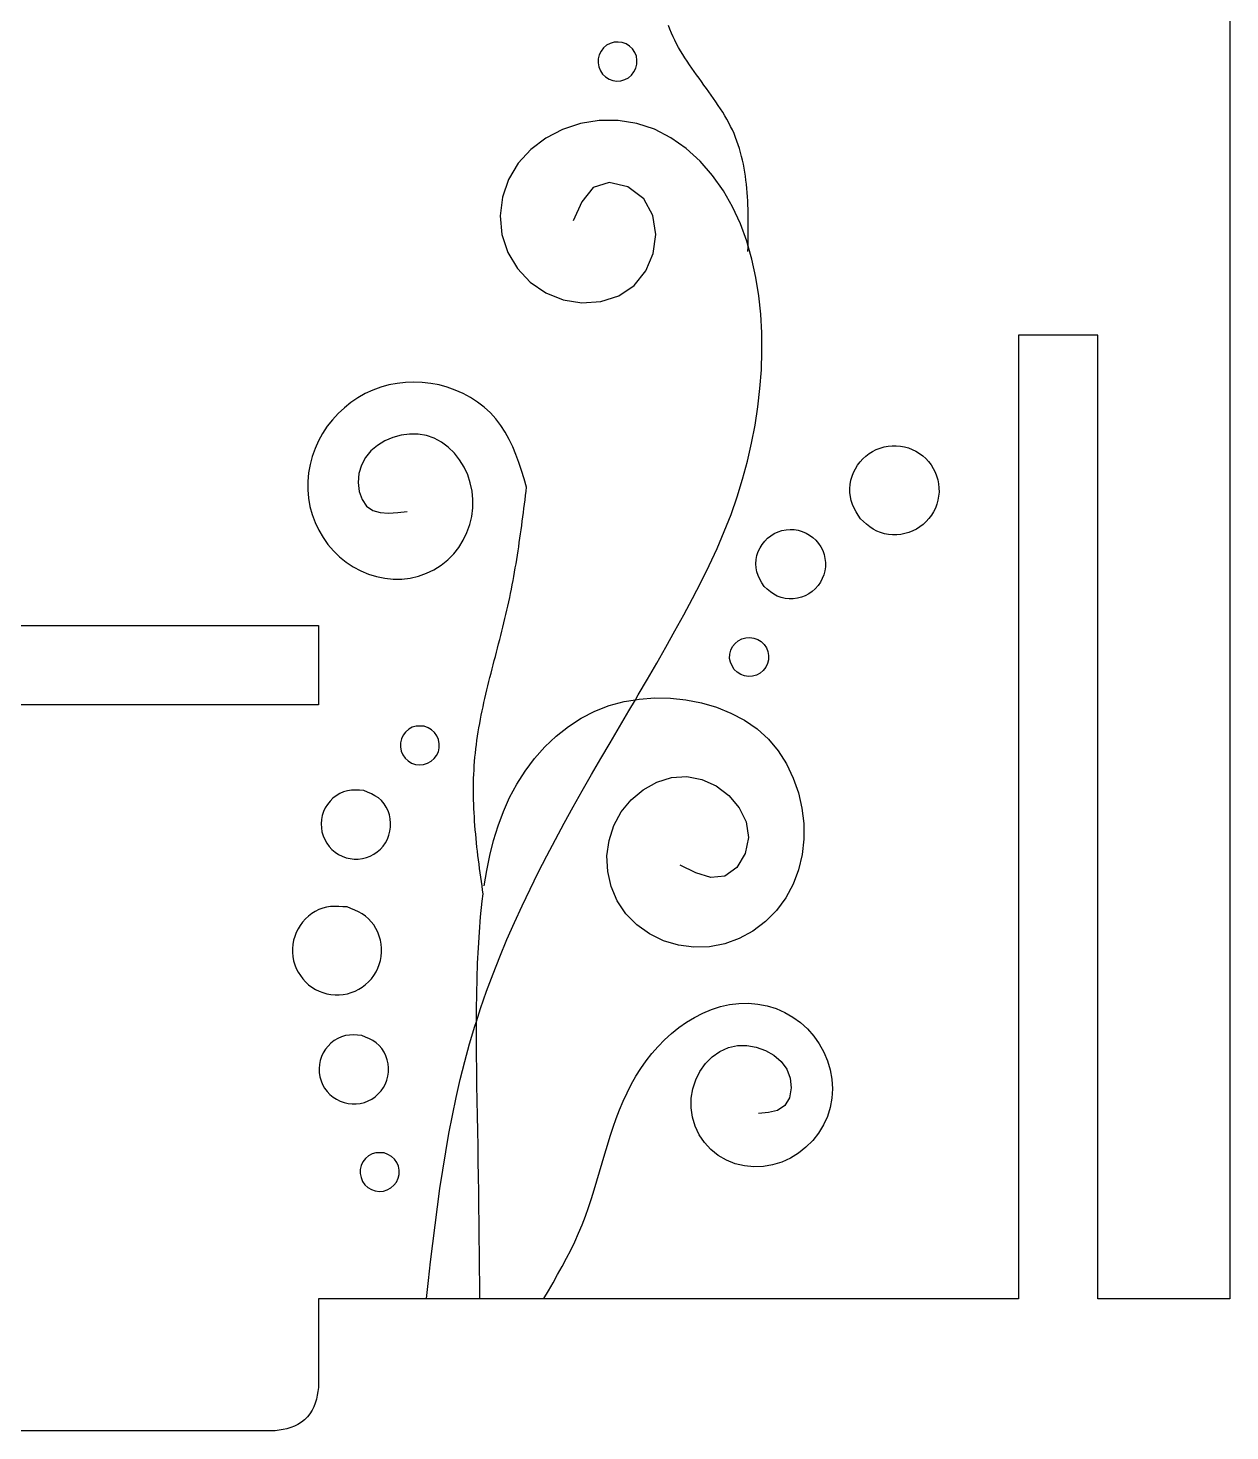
# Model space of a CAD drawing. Extents: x -3475 to 3475, y -2114 to 2114.
# Drawn here: x -2995 to -2558, y 76 to 587 of the extents above; entities that cross this region are included whole.
import ezdxf

# ---------------------------------------------------------------- set-up
doc = ezdxf.new("R2010")
doc.units = 0
doc.header["$MEASUREMENT"] = 0
doc.layers.get('0').update_dxf_attribs({"linetype": 'CONTINUOUS'})

msp = doc.modelspace()

# ---------------------------------------------------------------- linework, layer by layer
for p, q in [((-2557.62, 749.81), (-2557.62, 124.43)), ((-2761.5, 586.82), (-2762.01, 588.18)), ((-2760.94, 585.47), (-2761.5, 586.82)), ((-2760.35, 584.14), (-2760.94, 585.47)), ((-2759.71, 582.82), (-2760.35, 584.14)), ((-2759.04, 581.52), (-2759.71, 582.82)), ((-2787.21, 577.52), (-2787.57, 576.08)), ((-2786.56, 578.86), (-2787.21, 577.52)), ((-2785.64, 580.03), (-2786.56, 578.86)), ((-2784.51, 580.99), (-2785.64, 580.03)), ((-2783.2, 581.68), (-2784.51, 580.99)), ((-2781.77, 582.09), (-2783.2, 581.68)), ((-2780.28, 582.2), (-2781.77, 582.09)), ((-2778.81, 581.99), (-2780.28, 582.2)), ((-2777.42, 581.48), (-2778.81, 581.99)), ((-2776.16, 580.7), (-2777.42, 581.48)), ((-2775.08, 579.66), (-2776.16, 580.7)), ((-2774.23, 578.42), (-2775.08, 579.66)), ((-2773.68, 577.04), (-2774.23, 578.42)), ((-2758.33, 580.23), (-2759.04, 581.52)), ((-2757.59, 578.95), (-2758.33, 580.23)), ((-2756.82, 577.68), (-2757.59, 578.95)), ((-2756.02, 576.42), (-2756.82, 577.68)), ((-2787.57, 576.08), (-2787.62, 574.59)), ((-2787.62, 574.59), (-2787.37, 573.13)), ((-2787.37, 573.13), (-2786.81, 571.75)), ((-2774.59, 571.36), (-2773.85, 572.66)), ((-2773.85, 572.66), (-2773.58, 574.14)), ((-2773.47, 575.6), (-2773.68, 577.04)), ((-2773.58, 574.14), (-2773.47, 575.6)), ((-2755.21, 575.16), (-2756.02, 576.42)), ((-2754.37, 573.92), (-2755.21, 575.16)), ((-2753.51, 572.68), (-2754.37, 573.92)), ((-2752.65, 571.44), (-2753.51, 572.68)), ((-2786.81, 571.75), (-2785.98, 570.52)), ((-2785.98, 570.52), (-2784.91, 569.49)), ((-2784.91, 569.49), (-2783.64, 568.7)), ((-2783.64, 568.7), (-2782.25, 568.19)), ((-2782.25, 568.19), (-2780.78, 567.99)), ((-2780.78, 567.99), (-2779.29, 568.09)), ((-2779.29, 568.09), (-2777.85, 568.49)), ((-2777.85, 568.49), (-2776.53, 569.19)), ((-2776.53, 569.19), (-2775.45, 570.16)), ((-2775.45, 570.16), (-2774.59, 571.36)), ((-2751.77, 570.21), (-2752.65, 571.44)), ((-2750.88, 568.98), (-2751.77, 570.21)), ((-2749.99, 567.76), (-2750.88, 568.98)), ((-2749.1, 566.53), (-2749.99, 567.76)), ((-2748.21, 565.3), (-2749.1, 566.53)), ((-2747.32, 564.08), (-2748.21, 565.3)), ((-2746.44, 562.85), (-2747.32, 564.08)), ((-2745.57, 561.61), (-2746.44, 562.85)), ((-2744.72, 560.37), (-2745.57, 561.61)), ((-2743.88, 559.13), (-2744.72, 560.37)), ((-2743.06, 557.88), (-2743.88, 559.13)), ((-2742.26, 556.62), (-2743.06, 557.88)), ((-2794, 552.51), (-2800.55, 550.38)), ((-2787.2, 553.57), (-2794, 552.51)), ((-2780.33, 553.58), (-2787.2, 553.57)), ((-2773.58, 552.53), (-2780.33, 553.58)), ((-2767.13, 550.43), (-2773.58, 552.53)), ((-2741.49, 555.35), (-2742.26, 556.62)), ((-2740.75, 554.07), (-2741.49, 555.35)), ((-2740.04, 552.78), (-2740.75, 554.07)), ((-2739.37, 551.47), (-2740.04, 552.78)), ((-2806.67, 547.21), (-2812.13, 543.07)), ((-2800.55, 550.38), (-2806.67, 547.21)), ((-2761.09, 547.34), (-2767.13, 550.43)), ((-2755.51, 543.41), (-2761.09, 547.34)), ((-2738.73, 550.16), (-2739.37, 551.47)), ((-2738.13, 548.83), (-2738.73, 550.16)), ((-2737.57, 547.48), (-2738.13, 548.83)), ((-2737.06, 546.12), (-2737.57, 547.48)), ((-2812.13, 543.07), (-2816.72, 538.02)), ((-2750.44, 538.79), (-2755.51, 543.41)), ((-2736.58, 544.75), (-2737.06, 546.12)), ((-2736.14, 543.36), (-2736.58, 544.75)), ((-2735.74, 541.96), (-2736.14, 543.36)), ((-2735.37, 540.55), (-2735.74, 541.96)), ((-2816.72, 538.02), (-2820.21, 532.17)), ((-2745.92, 533.62), (-2750.44, 538.79)), ((-2735.03, 539.13), (-2735.37, 540.55)), ((-2734.73, 537.69), (-2735.03, 539.13)), ((-2734.45, 536.25), (-2734.73, 537.69)), ((-2820.21, 532.17), (-2822.43, 525.68)), ((-2742, 528.05), (-2745.92, 533.62)), ((-2734.2, 534.79), (-2734.45, 536.25)), ((-2733.98, 533.33), (-2734.2, 534.79)), ((-2733.79, 531.85), (-2733.98, 533.33)), ((-2733.62, 530.37), (-2733.79, 531.85)), ((-2789.46, 529.18), (-2793.54, 523.98)), ((-2783.63, 531.09), (-2789.46, 529.18)), ((-2776.76, 529.43), (-2783.63, 531.09)), ((-2771.02, 525.11), (-2776.76, 529.43)), ((-2738.65, 522.15), (-2742, 528.05)), ((-2733.48, 528.88), (-2733.62, 530.37)), ((-2733.35, 527.38), (-2733.48, 528.88)), ((-2733.25, 525.87), (-2733.35, 527.38)), ((-2822.43, 525.68), (-2823.28, 518.87)), ((-2793.54, 523.98), (-2796.71, 517.1)), ((-2767.69, 519.07), (-2771.02, 525.11)), ((-2735.84, 515.99), (-2738.65, 522.15)), ((-2733.16, 524.36), (-2733.25, 525.87)), ((-2733.09, 522.84), (-2733.16, 524.36)), ((-2733.04, 521.32), (-2733.09, 522.84)), ((-2733, 519.79), (-2733.04, 521.32)), ((-2823.28, 518.87), (-2822.64, 512.06)), ((-2766.62, 512.15), (-2767.69, 519.07)), ((-2732.97, 518.25), (-2733, 519.79)), ((-2732.96, 516.72), (-2732.97, 518.25)), ((-2732.95, 515.17), (-2732.96, 516.72)), ((-2822.64, 512.06), (-2820.49, 505.57)), ((-2767.54, 505.18), (-2766.62, 512.15)), ((-2733.53, 509.61), (-2735.84, 515.99)), ((-2732.99, 510.53), (-2732.97, 512.08)), ((-2732.97, 512.08), (-2732.96, 513.63)), ((-2732.96, 513.63), (-2732.95, 515.17)), ((-2733.02, 507.84), (-2733.53, 509.61)), ((-2733.06, 505.88), (-2733.03, 507.43)), ((-2733.03, 507.43), (-2733.02, 507.84)), ((-2733.02, 507.84), (-2733.01, 508.98)), ((-2731.67, 503.07), (-2733.02, 507.84)), ((-2733.01, 508.98), (-2732.99, 510.53)), ((-2820.49, 505.57), (-2816.98, 499.68)), ((-2770.22, 498.81), (-2767.54, 505.18)), ((-2730.22, 496.43), (-2731.67, 503.07)), ((-2816.98, 499.68), (-2812.3, 494.68)), ((-2774.48, 493.54), (-2770.22, 498.81)), ((-2729.15, 489.74), (-2730.22, 496.43)), ((-2812.3, 494.68), (-2806.65, 490.83)), ((-2806.65, 490.83), (-2800.29, 488.29)), ((-2780.09, 489.79), (-2774.48, 493.54)), ((-2800.29, 488.29), (-2793.51, 487.19)), ((-2793.51, 487.19), (-2786.62, 487.68)), ((-2786.62, 487.68), (-2780.09, 489.79)), ((-2728.43, 483.02), (-2729.15, 489.74)), ((-2728.05, 476.28), (-2728.43, 483.02)), ((-2727.97, 469.53), (-2728.05, 476.28)), ((-2634.54, 475.4), (-2634.54, 124.43)), ((-2605.69, 475.4), (-2634.54, 475.4)), ((-2605.69, 124.43), (-2605.69, 475.4)), ((-2728.2, 462.79), (-2727.97, 469.53)), ((-2728.7, 456.06), (-2728.2, 462.79)), ((-2869.63, 455.43), (-2872.4, 454.14)), ((-2866.77, 456.47), (-2869.63, 455.43)), ((-2863.83, 457.29), (-2866.77, 456.47)), ((-2860.83, 457.87), (-2863.83, 457.29)), ((-2857.78, 458.22), (-2860.83, 457.87)), ((-2854.72, 458.34), (-2857.78, 458.22)), ((-2851.64, 458.22), (-2854.72, 458.34)), ((-2848.57, 457.87), (-2851.64, 458.22)), ((-2845.53, 457.28), (-2848.57, 457.87)), ((-2842.53, 456.46), (-2845.53, 457.28)), ((-2839.6, 455.41), (-2842.53, 456.46)), ((-2836.76, 454.15), (-2839.6, 455.41)), ((-2729.47, 449.36), (-2728.7, 456.06)), ((-2877.6, 450.93), (-2880, 449.01)), ((-2875.06, 452.64), (-2877.6, 450.93)), ((-2872.4, 454.14), (-2875.06, 452.64)), ((-2834.04, 452.69), (-2836.76, 454.15)), ((-2831.47, 451.03), (-2834.04, 452.69)), ((-2829.05, 449.18), (-2831.47, 451.03)), ((-2884.32, 444.65), (-2886.22, 442.23)), ((-2882.24, 446.92), (-2884.32, 444.65)), ((-2880, 449.01), (-2882.24, 446.92)), ((-2826.83, 447.15), (-2829.05, 449.18)), ((-2824.82, 444.94), (-2826.83, 447.15)), ((-2823.02, 442.58), (-2824.82, 444.94)), ((-2730.48, 442.68), (-2729.47, 449.36)), ((-2887.91, 439.66), (-2889.4, 436.96)), ((-2886.22, 442.23), (-2887.91, 439.66)), ((-2856.23, 439.42), (-2859.32, 439.02)), ((-2853.16, 439.37), (-2856.23, 439.42)), ((-2821.42, 440.08), (-2823.02, 442.58)), ((-2820, 437.46), (-2821.42, 440.08)), ((-2731.75, 436.06), (-2730.48, 442.68)), ((-2889.4, 436.96), (-2890.66, 434.15)), ((-2867.93, 435.29), (-2870.32, 433.25)), ((-2865.24, 436.94), (-2867.93, 435.29)), ((-2862.34, 438.19), (-2865.24, 436.94)), ((-2859.32, 439.02), (-2862.34, 438.19)), ((-2850.15, 438.86), (-2853.16, 439.37)), ((-2847.28, 437.89), (-2850.15, 438.86)), ((-2844.61, 436.46), (-2847.28, 437.89)), ((-2842.15, 434.63), (-2844.61, 436.46)), ((-2839.95, 432.46), (-2842.15, 434.63)), ((-2818.71, 434.73), (-2820, 437.46)), ((-2817.55, 431.91), (-2818.71, 434.73)), ((-2733.26, 429.48), (-2731.75, 436.06)), ((-2686.36, 433.75), (-2684.97, 434.3)), ((-2684.97, 434.3), (-2683.53, 434.72)), ((-2683.53, 434.72), (-2682.06, 435.01)), ((-2682.06, 435.01), (-2680.57, 435.15)), ((-2680.57, 435.15), (-2679.07, 435.16)), ((-2679.07, 435.16), (-2677.58, 435.03)), ((-2677.58, 435.03), (-2676.1, 434.76)), ((-2676.1, 434.76), (-2674.66, 434.36)), ((-2674.66, 434.36), (-2673.26, 433.82)), ((-2891.69, 431.25), (-2892.48, 428.27)), ((-2890.66, 434.15), (-2891.69, 431.25)), ((-2872.31, 430.86), (-2873.81, 428.13)), ((-2870.32, 433.25), (-2872.31, 430.86)), ((-2838.02, 430.02), (-2839.95, 432.46)), ((-2836.4, 427.36), (-2838.02, 430.02)), ((-2816.49, 429.02), (-2817.55, 431.91)), ((-2735.02, 422.97), (-2733.26, 429.48)), ((-2693.15, 428.05), (-2692.26, 429.25)), ((-2692.26, 429.25), (-2691.26, 430.36)), ((-2691.26, 430.36), (-2690.16, 431.37)), ((-2690.16, 431.37), (-2688.97, 432.28)), ((-2688.97, 432.28), (-2687.7, 433.07)), ((-2687.7, 433.07), (-2686.36, 433.75)), ((-2673.26, 433.82), (-2671.92, 433.16)), ((-2671.92, 433.16), (-2670.64, 432.38)), ((-2670.64, 432.38), (-2669.44, 431.48)), ((-2669.44, 431.48), (-2668.32, 430.48)), ((-2668.32, 430.48), (-2667.31, 429.38)), ((-2667.31, 429.38), (-2666.4, 428.18)), ((-2893.03, 425.25), (-2893.31, 422.19)), ((-2892.48, 428.27), (-2893.03, 425.25)), ((-2874.71, 425.09), (-2874.96, 421.81)), ((-2873.81, 428.13), (-2874.71, 425.09)), ((-2835.1, 424.55), (-2836.4, 427.36)), ((-2834.14, 421.63), (-2835.1, 424.55)), ((-2815.5, 426.08), (-2816.49, 429.02)), ((-2814.56, 423.1), (-2815.5, 426.08)), ((-2695.15, 424.02), (-2694.6, 425.43)), ((-2694.6, 425.43), (-2693.94, 426.77)), ((-2693.94, 426.77), (-2693.15, 428.05)), ((-2666.4, 428.18), (-2665.6, 426.91)), ((-2665.6, 426.91), (-2664.93, 425.57)), ((-2664.93, 425.57), (-2664.38, 424.18)), ((-2664.38, 424.18), (-2663.96, 422.74)), ((-2893.31, 422.19), (-2893.33, 419.13)), ((-2893.33, 419.13), (-2893.07, 416.08)), ((-2874.96, 421.81), (-2874.56, 418.54)), ((-2833.51, 418.62), (-2834.14, 421.63)), ((-2813.65, 420.11), (-2814.56, 423.1)), ((-2813.84, 418.56), (-2813.65, 420.11)), ((-2737.01, 416.53), (-2735.02, 422.97)), ((-2695.99, 419.57), (-2695.85, 421.07)), ((-2695.97, 418.08), (-2695.99, 419.57)), ((-2695.85, 421.07), (-2695.57, 422.56)), ((-2695.57, 422.56), (-2695.15, 424.02)), ((-2663.96, 422.74), (-2663.67, 421.27)), ((-2663.67, 421.27), (-2663.53, 419.78)), ((-2663.53, 419.78), (-2663.52, 418.28)), ((-2893.07, 416.08), (-2892.53, 413.06)), ((-2874.56, 418.54), (-2873.53, 415.56)), ((-2873.53, 415.56), (-2871.88, 413.17)), ((-2833.22, 415.56), (-2833.51, 418.62)), ((-2833.25, 412.49), (-2833.22, 415.56)), ((-2814.62, 412.34), (-2814.42, 413.9)), ((-2814.42, 413.9), (-2814.23, 415.45)), ((-2814.23, 415.45), (-2814.03, 417)), ((-2814.03, 417), (-2813.84, 418.56)), ((-2739.24, 410.17), (-2737.01, 416.53)), ((-2695.8, 416.61), (-2695.97, 418.08)), ((-2695.47, 415.19), (-2695.8, 416.61)), ((-2694.98, 413.8), (-2695.47, 415.19)), ((-2664.32, 413.87), (-2664.85, 412.47)), ((-2663.92, 415.32), (-2664.32, 413.87)), ((-2663.65, 416.79), (-2663.92, 415.32)), ((-2663.52, 418.28), (-2663.65, 416.79)), ((-2892.53, 413.06), (-2891.72, 410.1)), ((-2891.72, 410.1), (-2890.64, 407.21)), ((-2871.88, 413.17), (-2869.66, 411.6)), ((-2869.66, 411.6), (-2866.95, 410.82)), ((-2866.95, 410.82), (-2863.88, 410.62)), ((-2863.88, 410.62), (-2860.56, 410.82)), ((-2860.56, 410.82), (-2857.11, 411.21)), ((-2834.33, 406.45), (-2833.63, 409.44)), ((-2833.63, 409.44), (-2833.25, 412.49)), ((-2815.22, 407.69), (-2815.02, 409.24)), ((-2815.02, 409.24), (-2814.82, 410.79)), ((-2814.82, 410.79), (-2814.62, 412.34)), ((-2741.69, 403.9), (-2739.24, 410.17)), ((-2694.38, 412.45), (-2694.98, 413.8)), ((-2693.69, 411.13), (-2694.38, 412.45)), ((-2692.94, 409.82), (-2693.69, 411.13)), ((-2692.16, 408.52), (-2692.94, 409.82)), ((-2666.3, 409.85), (-2667.2, 408.65)), ((-2665.52, 411.13), (-2666.3, 409.85)), ((-2664.85, 412.47), (-2665.52, 411.13)), ((-2890.64, 407.21), (-2889.31, 404.43)), ((-2889.31, 404.43), (-2887.74, 401.77)), ((-2835.36, 403.54), (-2834.33, 406.45)), ((-2815.86, 403.03), (-2815.64, 404.58)), ((-2815.64, 404.58), (-2815.43, 406.13)), ((-2815.43, 406.13), (-2815.22, 407.69)), ((-2744.34, 397.72), (-2741.69, 403.9)), ((-2723.47, 403.18), (-2722.11, 403.81)), ((-2722.11, 403.81), (-2720.68, 404.28)), ((-2720.68, 404.28), (-2719.21, 404.57)), ((-2719.21, 404.57), (-2717.72, 404.68)), ((-2717.72, 404.68), (-2716.22, 404.61)), ((-2716.22, 404.61), (-2714.74, 404.37)), ((-2714.74, 404.37), (-2713.3, 403.96)), ((-2713.3, 403.96), (-2711.92, 403.37)), ((-2691.01, 407.52), (-2692.16, 408.52)), ((-2689.86, 406.56), (-2691.01, 407.52)), ((-2688.67, 405.65), (-2689.86, 406.56)), ((-2687.44, 404.82), (-2688.67, 405.65)), ((-2686.16, 404.1), (-2687.44, 404.82)), ((-2684.82, 403.53), (-2686.16, 404.1)), ((-2673.09, 404.15), (-2674.49, 403.6)), ((-2671.76, 404.83), (-2673.09, 404.15)), ((-2670.49, 405.62), (-2671.76, 404.83)), ((-2669.3, 406.52), (-2670.49, 405.62)), ((-2668.2, 407.54), (-2669.3, 406.52)), ((-2667.2, 408.65), (-2668.2, 407.54)), ((-2887.74, 401.77), (-2885.95, 399.25)), ((-2885.95, 399.25), (-2883.93, 396.9)), ((-2838.31, 398.15), (-2836.69, 400.76)), ((-2836.69, 400.76), (-2835.36, 403.54)), ((-2816.53, 398.38), (-2816.3, 399.93)), ((-2816.3, 399.93), (-2816.07, 401.48)), ((-2816.07, 401.48), (-2815.86, 403.03)), ((-2728.68, 397.96), (-2727.9, 399.24)), ((-2727.9, 399.24), (-2726.98, 400.42)), ((-2726.98, 400.42), (-2725.93, 401.48)), ((-2725.93, 401.48), (-2724.75, 402.4)), ((-2724.75, 402.4), (-2723.47, 403.18)), ((-2711.92, 403.37), (-2710.62, 402.63)), ((-2710.62, 402.63), (-2709.41, 401.74)), ((-2709.41, 401.74), (-2708.32, 400.71)), ((-2708.32, 400.71), (-2707.35, 399.57)), ((-2707.35, 399.57), (-2706.53, 398.31)), ((-2683.4, 403.1), (-2684.82, 403.53)), ((-2681.93, 402.83), (-2683.4, 403.1)), ((-2680.43, 402.71), (-2681.93, 402.83)), ((-2678.92, 402.73), (-2680.43, 402.71)), ((-2677.41, 402.89), (-2678.92, 402.73)), ((-2675.93, 403.18), (-2677.41, 402.89)), ((-2674.49, 403.6), (-2675.93, 403.18)), ((-2883.93, 396.9), (-2881.72, 394.74)), ((-2881.72, 394.74), (-2879.32, 392.79)), ((-2844.76, 391.64), (-2842.36, 393.55)), ((-2842.36, 393.55), (-2840.2, 395.73)), ((-2840.2, 395.73), (-2838.31, 398.15)), ((-2817.5, 392.19), (-2817.24, 393.74)), ((-2817.24, 393.74), (-2817, 395.29)), ((-2817, 395.29), (-2816.76, 396.84)), ((-2816.76, 396.84), (-2816.53, 398.38)), ((-2747.17, 391.6), (-2744.34, 397.72)), ((-2730.2, 392.17), (-2730.08, 393.67)), ((-2730.08, 393.67), (-2729.78, 395.15)), ((-2729.78, 395.15), (-2729.31, 396.59)), ((-2729.31, 396.59), (-2728.68, 397.96)), ((-2706.53, 398.31), (-2705.87, 396.97)), ((-2705.87, 396.97), (-2705.36, 395.55)), ((-2705.36, 395.55), (-2705.03, 394.09)), ((-2705.03, 394.09), (-2704.87, 392.6)), ((-2879.32, 392.79), (-2876.74, 391.08)), ((-2876.74, 391.08), (-2874.02, 389.61)), ((-2874.02, 389.61), (-2871.18, 388.41)), ((-2871.18, 388.41), (-2868.25, 387.49)), ((-2853.06, 387.67), (-2850.15, 388.69)), ((-2850.15, 388.69), (-2847.37, 390.01)), ((-2847.37, 390.01), (-2844.76, 391.64)), ((-2818.3, 387.56), (-2818.02, 389.1)), ((-2818.02, 389.1), (-2817.76, 390.65)), ((-2817.76, 390.65), (-2817.5, 392.19)), ((-2750.14, 385.55), (-2747.17, 391.6)), ((-2730.12, 390.68), (-2730.2, 392.17)), ((-2729.83, 389.24), (-2730.12, 390.68)), ((-2729.34, 387.86), (-2729.83, 389.24)), ((-2705.09, 389.62), (-2705.46, 388.17)), ((-2704.89, 391.1), (-2705.09, 389.62)), ((-2704.87, 392.6), (-2704.89, 391.1)), ((-2868.25, 387.49), (-2865.24, 386.87)), ((-2865.24, 386.87), (-2862.19, 386.57)), ((-2862.19, 386.57), (-2859.12, 386.6)), ((-2859.12, 386.6), (-2856.07, 386.97)), ((-2856.07, 386.97), (-2853.06, 387.67)), ((-2819.17, 382.94), (-2818.87, 384.48)), ((-2818.87, 384.48), (-2818.58, 386.02)), ((-2818.58, 386.02), (-2818.3, 387.56)), ((-2753.22, 379.56), (-2750.14, 385.55)), ((-2728.71, 386.51), (-2729.34, 387.86)), ((-2727.98, 385.2), (-2728.71, 386.51)), ((-2727.21, 383.9), (-2727.98, 385.2)), ((-2726.06, 382.9), (-2727.21, 383.9)), ((-2707.56, 384.21), (-2708.55, 383.09)), ((-2706.71, 385.44), (-2707.56, 384.21)), ((-2706, 386.77), (-2706.71, 385.44)), ((-2705.46, 388.17), (-2706, 386.77)), ((-2820.47, 376.79), (-2820.13, 378.32)), ((-2820.13, 378.32), (-2819.8, 379.86)), ((-2819.8, 379.86), (-2819.48, 381.4)), ((-2819.48, 381.4), (-2819.17, 382.94)), ((-2756.39, 373.62), (-2753.22, 379.56)), ((-2724.89, 381.96), (-2726.06, 382.9)), ((-2723.68, 381.1), (-2724.89, 381.96)), ((-2722.4, 380.39), (-2723.68, 381.1)), ((-2721.03, 379.85), (-2722.4, 380.39)), ((-2719.58, 379.51), (-2721.03, 379.85)), ((-2718.09, 379.36), (-2719.58, 379.51)), ((-2716.57, 379.4), (-2718.09, 379.36)), ((-2715.07, 379.61), (-2716.57, 379.4)), ((-2713.61, 379.99), (-2715.07, 379.61)), ((-2712.22, 380.54), (-2713.61, 379.99)), ((-2710.9, 381.24), (-2712.22, 380.54)), ((-2709.67, 382.09), (-2710.9, 381.24)), ((-2708.55, 383.09), (-2709.67, 382.09)), ((-2821.54, 372.19), (-2821.17, 373.72)), ((-2821.17, 373.72), (-2820.81, 375.25)), ((-2820.81, 375.25), (-2820.47, 376.79)), ((-2759.63, 367.71), (-2756.39, 373.62)), ((-3100.91, 369.63), (-2889.36, 369.63)), ((-2889.36, 369.63), (-2889.36, 340.78)), ((-2822.67, 367.59), (-2822.28, 369.12)), ((-2822.28, 369.12), (-2821.91, 370.65)), ((-2821.91, 370.65), (-2821.54, 372.19)), ((-2824.23, 361.48), (-2823.84, 363.01)), ((-2823.84, 363.01), (-2823.45, 364.54)), ((-2823.45, 364.54), (-2823.05, 366.07)), ((-2823.05, 366.07), (-2822.67, 367.59)), ((-2762.92, 361.84), (-2759.63, 367.71)), ((-2738.66, 361.99), (-2737.75, 363.16)), ((-2737.75, 363.16), (-2736.62, 364.11)), ((-2736.62, 364.11), (-2735.3, 364.81)), ((-2735.3, 364.81), (-2733.87, 365.22)), ((-2733.87, 365.22), (-2732.39, 365.33)), ((-2732.39, 365.33), (-2730.92, 365.12)), ((-2730.92, 365.12), (-2729.52, 364.61)), ((-2729.52, 364.61), (-2728.26, 363.82)), ((-2728.26, 363.82), (-2727.19, 362.79)), ((-2727.19, 362.79), (-2726.36, 361.56)), ((-2825.42, 356.9), (-2825.03, 358.43)), ((-2825.03, 358.43), (-2824.63, 359.95)), ((-2824.63, 359.95), (-2824.23, 361.48)), ((-2766.25, 356), (-2762.92, 361.84)), ((-2739.75, 357.71), (-2739.7, 359.19)), ((-2739.44, 356.28), (-2739.75, 357.71)), ((-2739.7, 359.19), (-2739.32, 360.65)), ((-2739.32, 360.65), (-2738.66, 361.99)), ((-2726.36, 361.56), (-2725.8, 360.18)), ((-2725.8, 360.18), (-2725.54, 358.72)), ((-2725.54, 358.72), (-2725.6, 357.23)), ((-2826.6, 352.32), (-2826.21, 353.85)), ((-2826.21, 353.85), (-2825.82, 355.38)), ((-2825.82, 355.38), (-2825.42, 356.9)), ((-2769.62, 350.19), (-2766.25, 356)), ((-2738.84, 354.94), (-2739.44, 356.28)), ((-2738.09, 353.65), (-2738.84, 354.94)), ((-2736.94, 352.68), (-2738.09, 353.65)), ((-2735.72, 351.85), (-2736.94, 352.68)), ((-2727.52, 353.28), (-2728.66, 352.33)), ((-2726.61, 354.46), (-2727.52, 353.28)), ((-2725.95, 355.79), (-2726.61, 354.46)), ((-2725.6, 357.23), (-2725.95, 355.79)), ((-2828.11, 346.22), (-2827.74, 347.74)), ((-2827.74, 347.74), (-2827.37, 349.27)), ((-2827.37, 349.27), (-2826.99, 350.8)), ((-2826.99, 350.8), (-2826.6, 352.32)), ((-2773.02, 344.38), (-2769.62, 350.19)), ((-2734.37, 351.31), (-2735.72, 351.85)), ((-2732.9, 351.1), (-2734.37, 351.31)), ((-2731.4, 351.22), (-2732.9, 351.1)), ((-2729.97, 351.63), (-2731.4, 351.22)), ((-2728.66, 352.33), (-2729.97, 351.63)), ((-2829.17, 341.64), (-2828.83, 343.16)), ((-2828.83, 343.16), (-2828.47, 344.69)), ((-2828.47, 344.69), (-2828.11, 346.22)), ((-2778.17, 341.97), (-2774.03, 342.66)), ((-2776.43, 338.59), (-2774.03, 342.66)), ((-2774.03, 342.66), (-2773.02, 344.38)), ((-2774.03, 342.66), (-2772.64, 342.89)), ((-2772.64, 342.89), (-2767, 343.29)), ((-2767, 343.29), (-2761.32, 343.18)), ((-2761.32, 343.18), (-2755.65, 342.57)), ((-2755.65, 342.57), (-2750.03, 341.48)), ((-2889.36, 340.78), (-3100.91, 340.78)), ((-2830.14, 337.05), (-2829.83, 338.58)), ((-2829.83, 338.58), (-2829.51, 340.11)), ((-2829.51, 340.11), (-2829.17, 341.64)), ((-2793.74, 335.94), (-2788.77, 338.51)), ((-2788.77, 338.51), (-2783.57, 340.52)), ((-2783.57, 340.52), (-2778.17, 341.97)), ((-2779.84, 332.8), (-2776.43, 338.59)), ((-2750.03, 341.48), (-2744.53, 339.9)), ((-2744.53, 339.9), (-2739.26, 337.81)), ((-2739.26, 337.81), (-2734.29, 335.19)), ((-2855.27, 332.62), (-2856.57, 331.9)), ((-2853.86, 332.99), (-2855.27, 332.62)), ((-2852.39, 333.06), (-2853.86, 332.99)), ((-2850.9, 332.97), (-2852.39, 333.06)), ((-2849.51, 332.39), (-2850.9, 332.97)), ((-2848.22, 331.68), (-2849.51, 332.39)), ((-2831.27, 330.92), (-2831.01, 332.45)), ((-2831.01, 332.45), (-2830.73, 333.98)), ((-2830.73, 333.98), (-2830.45, 335.52)), ((-2830.45, 335.52), (-2830.14, 337.05)), ((-2802.86, 329.35), (-2798.44, 332.87)), ((-2798.44, 332.87), (-2793.74, 335.94)), ((-2783.26, 327), (-2779.84, 332.8)), ((-2734.29, 335.19), (-2729.71, 332.02)), ((-2859.22, 328.37), (-2859.56, 326.92)), ((-2858.59, 329.71), (-2859.22, 328.37)), ((-2857.7, 330.9), (-2858.59, 329.71)), ((-2856.57, 331.9), (-2857.7, 330.9)), ((-2847.12, 330.73), (-2848.22, 331.68)), ((-2846.27, 329.51), (-2847.12, 330.73)), ((-2845.7, 328.12), (-2846.27, 329.51)), ((-2845.42, 326.65), (-2845.7, 328.12)), ((-2831.95, 326.31), (-2831.74, 327.85)), ((-2831.74, 327.85), (-2831.51, 329.38)), ((-2831.51, 329.38), (-2831.27, 330.92)), ((-2806.97, 325.44), (-2802.86, 329.35)), ((-2786.66, 321.2), (-2783.26, 327)), ((-2729.71, 332.02), (-2725.61, 328.28)), ((-2725.61, 328.28), (-2722.04, 324)), ((-2859.56, 326.92), (-2859.59, 325.44)), ((-2859.59, 325.44), (-2859.31, 323.97)), ((-2859.31, 323.97), (-2858.73, 322.61)), ((-2858.73, 322.61), (-2857.88, 321.39)), ((-2847.31, 321.19), (-2846.41, 322.38)), ((-2846.41, 322.38), (-2845.78, 323.73)), ((-2845.78, 323.73), (-2845.45, 325.17)), ((-2845.45, 325.17), (-2845.42, 326.65)), ((-2832.47, 321.69), (-2832.31, 323.23)), ((-2832.31, 323.23), (-2832.14, 324.77)), ((-2832.14, 324.77), (-2831.95, 326.31)), ((-2810.74, 321.2), (-2806.97, 325.44)), ((-2722.04, 324), (-2719.03, 319.25)), ((-2857.88, 321.39), (-2856.79, 320.37)), ((-2856.79, 320.37), (-2855.51, 319.61)), ((-2855.51, 319.61), (-2854.11, 319.12)), ((-2854.11, 319.12), (-2852.63, 318.94)), ((-2852.63, 318.94), (-2851.15, 319.06)), ((-2851.15, 319.06), (-2849.73, 319.5)), ((-2849.73, 319.5), (-2848.43, 320.22)), ((-2848.43, 320.22), (-2847.31, 321.19)), ((-2832.88, 315.51), (-2832.8, 317.06)), ((-2832.8, 317.06), (-2832.71, 318.6)), ((-2832.71, 318.6), (-2832.6, 320.15)), ((-2832.6, 320.15), (-2832.47, 321.69)), ((-2814.15, 316.67), (-2810.74, 321.2)), ((-2790.05, 315.37), (-2786.66, 321.2)), ((-2719.03, 319.25), (-2716.59, 314.14)), ((-2832.98, 310.86), (-2832.97, 312.41)), ((-2832.97, 312.41), (-2832.93, 313.96)), ((-2832.93, 313.96), (-2832.88, 315.51)), ((-2819.82, 307), (-2817.18, 311.93)), ((-2817.18, 311.93), (-2814.15, 316.67)), ((-2793.4, 309.53), (-2790.05, 315.37)), ((-2771.27, 309.88), (-2766.28, 312.66)), ((-2766.28, 312.66), (-2760.89, 314.33)), ((-2760.89, 314.33), (-2755.32, 314.67)), ((-2755.32, 314.67), (-2749.82, 313.62)), ((-2749.82, 313.62), (-2744.62, 311.28)), ((-2716.59, 314.14), (-2714.72, 308.75)), ((-2884.13, 306.78), (-2885.2, 305.7)), ((-2882.94, 307.71), (-2884.13, 306.78)), ((-2881.66, 308.5), (-2882.94, 307.71)), ((-2880.29, 309.1), (-2881.66, 308.5)), ((-2878.88, 309.49), (-2880.29, 309.1)), ((-2877.42, 309.68), (-2878.88, 309.49)), ((-2875.94, 309.73), (-2877.42, 309.68)), ((-2874.44, 309.68), (-2875.94, 309.73)), ((-2872.93, 309.57), (-2874.44, 309.68)), ((-2871.52, 309), (-2872.93, 309.57)), ((-2870.15, 308.38), (-2871.52, 309)), ((-2868.84, 307.69), (-2870.15, 308.38)), ((-2867.62, 306.87), (-2868.84, 307.69)), ((-2866.52, 305.9), (-2867.62, 306.87)), ((-2832.99, 309.3), (-2832.98, 310.86)), ((-2832.97, 307.75), (-2832.99, 309.3)), ((-2832.94, 306.19), (-2832.97, 307.75)), ((-2822.1, 301.93), (-2819.82, 307)), ((-2796.71, 303.66), (-2793.4, 309.53)), ((-2775.62, 306.19), (-2771.27, 309.88)), ((-2744.62, 311.28), (-2740, 307.8)), ((-2740, 307.8), (-2736.23, 303.34)), ((-2714.72, 308.75), (-2713.45, 303.18)), ((-2887.55, 301.89), (-2888.02, 300.47)), ((-2886.92, 303.24), (-2887.55, 301.89)), ((-2886.13, 304.52), (-2886.92, 303.24)), ((-2885.2, 305.7), (-2886.13, 304.52)), ((-2865.56, 304.76), (-2866.52, 305.9)), ((-2864.75, 303.49), (-2865.56, 304.76)), ((-2864.1, 302.13), (-2864.75, 303.49)), ((-2863.61, 300.69), (-2864.1, 302.13)), ((-2832.89, 304.64), (-2832.94, 306.19)), ((-2832.83, 303.08), (-2832.89, 304.64)), ((-2832.76, 301.52), (-2832.83, 303.08)), ((-2832.67, 299.96), (-2832.76, 301.52)), ((-2824.04, 296.71), (-2822.1, 301.93)), ((-2799.97, 297.75), (-2796.71, 303.66)), ((-2781.88, 296.79), (-2779.18, 301.77)), ((-2779.18, 301.77), (-2775.62, 306.19)), ((-2736.23, 303.34), (-2733.72, 298.16)), ((-2713.45, 303.18), (-2712.78, 297.52)), ((-2888.31, 299), (-2888.43, 297.51)), ((-2888.43, 297.51), (-2888.37, 296.01)), ((-2888.02, 300.47), (-2888.31, 299)), ((-2863.29, 299.22), (-2863.61, 300.69)), ((-2863.15, 297.73), (-2863.29, 299.22)), ((-2863.18, 296.23), (-2863.15, 297.73)), ((-2832.56, 298.4), (-2832.67, 299.96)), ((-2832.45, 296.84), (-2832.56, 298.4)), ((-2832.32, 295.27), (-2832.45, 296.84)), ((-2825.69, 291.38), (-2824.04, 296.71)), ((-2803.18, 291.8), (-2799.97, 297.75)), ((-2783.64, 291.41), (-2781.88, 296.79)), ((-2733.72, 298.16), (-2732.89, 292.51)), ((-2712.78, 297.52), (-2712.73, 291.85)), ((-2888.37, 296.01), (-2888.14, 294.53)), ((-2888.14, 294.53), (-2887.74, 293.09)), ((-2887.74, 293.09), (-2887.16, 291.7)), ((-2887.16, 291.7), (-2886.42, 290.4)), ((-2865.03, 290.59), (-2864.32, 291.91)), ((-2864.32, 291.91), (-2863.76, 293.31)), ((-2863.76, 293.31), (-2863.38, 294.75)), ((-2863.38, 294.75), (-2863.18, 296.23)), ((-2832.19, 293.71), (-2832.32, 295.27)), ((-2832.04, 292.15), (-2832.19, 293.71)), ((-2831.88, 290.58), (-2832.04, 292.15)), ((-2827.05, 285.94), (-2825.69, 291.38)), ((-2806.32, 285.81), (-2803.18, 291.8)), ((-2784.39, 285.8), (-2783.64, 291.41)), ((-2732.89, 292.51), (-2734.11, 286.7)), ((-2712.73, 291.85), (-2713.34, 286.23)), ((-2886.42, 290.4), (-2885.54, 289.19)), ((-2885.54, 289.19), (-2884.52, 288.09)), ((-2884.52, 288.09), (-2883.37, 287.12)), ((-2883.37, 287.12), (-2882.12, 286.3)), ((-2882.12, 286.3), (-2880.78, 285.62)), ((-2870.58, 285.71), (-2869.25, 286.41)), ((-2869.25, 286.41), (-2868.02, 287.26)), ((-2868.02, 287.26), (-2866.89, 288.25)), ((-2866.89, 288.25), (-2865.89, 289.36)), ((-2865.89, 289.36), (-2865.03, 290.59)), ((-2831.71, 289.01), (-2831.88, 290.58)), ((-2831.54, 287.45), (-2831.71, 289.01)), ((-2831.35, 285.88), (-2831.54, 287.45)), ((-2734.11, 286.7), (-2737.18, 281.58)), ((-2713.34, 286.23), (-2714.63, 280.76)), ((-2880.78, 285.62), (-2879.37, 285.11)), ((-2879.37, 285.11), (-2877.91, 284.77)), ((-2877.91, 284.77), (-2876.42, 284.61)), ((-2876.42, 284.61), (-2874.92, 284.63)), ((-2874.92, 284.63), (-2873.43, 284.82)), ((-2873.43, 284.82), (-2871.98, 285.18)), ((-2871.98, 285.18), (-2870.58, 285.71)), ((-2831.16, 284.31), (-2831.35, 285.88)), ((-2830.96, 282.74), (-2831.16, 284.31)), ((-2830.76, 281.18), (-2830.96, 282.74)), ((-2830.55, 279.61), (-2830.76, 281.18)), ((-2828.18, 280.43), (-2827.05, 285.94)), ((-2809.39, 279.78), (-2806.32, 285.81)), ((-2784.13, 280.13), (-2784.39, 285.8)), ((-2752.01, 279.64), (-2757.69, 282.39)), ((-2737.18, 281.58), (-2741.51, 278.37)), ((-2830.33, 278.04), (-2830.55, 279.61)), ((-2830.11, 276.47), (-2830.33, 278.04)), ((-2829.88, 274.9), (-2830.11, 276.47)), ((-2829.09, 274.86), (-2828.18, 280.43)), ((-2812.38, 273.72), (-2809.39, 279.78)), ((-2782.88, 274.6), (-2784.13, 280.13)), ((-2746.55, 277.95), (-2752.01, 279.64)), ((-2741.51, 278.37), (-2746.55, 277.95)), ((-2714.63, 280.76), (-2716.62, 275.5)), ((-2829.65, 273.32), (-2829.88, 274.9)), ((-2829.82, 269.24), (-2829.46, 272.01)), ((-2829.46, 272.01), (-2829.65, 273.32)), ((-2815.28, 267.61), (-2812.38, 273.72)), ((-2780.66, 269.41), (-2782.88, 274.6)), ((-2716.62, 275.5), (-2719.34, 270.53)), ((-2889.26, 266.24), (-2890.59, 265.57)), ((-2887.87, 266.75), (-2889.26, 266.24)), ((-2886.44, 267.1), (-2887.87, 266.75)), ((-2884.99, 267.29), (-2886.44, 267.1)), ((-2883.51, 267.37), (-2884.99, 267.29)), ((-2882.02, 267.35), (-2883.51, 267.37)), ((-2880.51, 267.28), (-2882.02, 267.35)), ((-2879, 267.17), (-2880.51, 267.28)), ((-2877.6, 266.6), (-2879, 267.17)), ((-2876.21, 266.01), (-2877.6, 266.6)), ((-2874.86, 265.36), (-2876.21, 266.01)), ((-2830.39, 263.6), (-2829.82, 269.24)), ((-2818.09, 261.47), (-2815.28, 267.61)), ((-2777.51, 264.73), (-2780.66, 269.41)), ((-2722.74, 265.95), (-2726.73, 261.87)), ((-2719.34, 270.53), (-2722.74, 265.95)), ((-2895.18, 261.69), (-2896.08, 260.48)), ((-2894.17, 262.81), (-2895.18, 261.69)), ((-2893.06, 263.85), (-2894.17, 262.81)), ((-2891.87, 264.77), (-2893.06, 263.85)), ((-2890.59, 265.57), (-2891.87, 264.77)), ((-2873.57, 264.64), (-2874.86, 265.36)), ((-2872.35, 263.83), (-2873.57, 264.64)), ((-2871.22, 262.89), (-2872.35, 263.83)), ((-2870.2, 261.82), (-2871.22, 262.89)), ((-2869.3, 260.63), (-2870.2, 261.82)), ((-2868.51, 259.35), (-2869.3, 260.63)), ((-2830.84, 257.95), (-2830.39, 263.6)), ((-2820.79, 255.28), (-2818.09, 261.47)), ((-2773.56, 260.69), (-2777.51, 264.73)), ((-2768.95, 257.37), (-2773.56, 260.69)), ((-2726.73, 261.87), (-2731.25, 258.4)), ((-2898.07, 256.47), (-2898.47, 255.03)), ((-2897.53, 257.86), (-2898.07, 256.47)), ((-2896.86, 259.2), (-2897.53, 257.86)), ((-2896.08, 260.48), (-2896.86, 259.2)), ((-2867.84, 257.99), (-2868.51, 259.35)), ((-2867.3, 256.58), (-2867.84, 257.99)), ((-2866.89, 255.12), (-2867.3, 256.58)), ((-2831.19, 252.32), (-2830.84, 257.95)), ((-2763.85, 254.86), (-2768.95, 257.37)), ((-2736.21, 255.65), (-2741.53, 253.73)), ((-2731.25, 258.4), (-2736.21, 255.65)), ((-2898.74, 253.56), (-2898.87, 252.07)), ((-2898.87, 252.07), (-2898.87, 250.57)), ((-2898.87, 250.57), (-2898.73, 249.08)), ((-2898.47, 255.03), (-2898.74, 253.56)), ((-2866.61, 253.65), (-2866.89, 255.12)), ((-2866.47, 252.15), (-2866.61, 253.65)), ((-2866.6, 249.17), (-2866.46, 250.66)), ((-2866.46, 250.66), (-2866.47, 252.15)), ((-2831.47, 246.7), (-2831.19, 252.32)), ((-2823.38, 249.06), (-2820.79, 255.28)), ((-2758.41, 253.24), (-2763.85, 254.86)), ((-2752.78, 252.51), (-2758.41, 253.24)), ((-2747.1, 252.68), (-2752.78, 252.51)), ((-2741.53, 253.73), (-2747.1, 252.68)), ((-2898.73, 249.08), (-2898.45, 247.6)), ((-2898.45, 247.6), (-2898.04, 246.16)), ((-2898.04, 246.16), (-2897.49, 244.77)), ((-2867.81, 244.87), (-2867.27, 246.26)), ((-2867.27, 246.26), (-2866.86, 247.7)), ((-2866.86, 247.7), (-2866.6, 249.17)), ((-2831.67, 241.11), (-2831.47, 246.7)), ((-2825.85, 242.79), (-2823.38, 249.06)), ((-2897.49, 244.77), (-2896.82, 243.43)), ((-2896.82, 243.43), (-2896.02, 242.16)), ((-2896.02, 242.16), (-2895.12, 240.97)), ((-2895.12, 240.97), (-2894.11, 239.86)), ((-2871.16, 239.93), (-2870.16, 241.04)), ((-2870.16, 241.04), (-2869.26, 242.24)), ((-2869.26, 242.24), (-2868.47, 243.52)), ((-2868.47, 243.52), (-2867.81, 244.87)), ((-2831.81, 235.52), (-2831.67, 241.11)), ((-2828.2, 236.48), (-2825.85, 242.79)), ((-2894.11, 239.86), (-2893, 238.86)), ((-2893, 238.86), (-2891.8, 237.96)), ((-2891.8, 237.96), (-2890.52, 237.18)), ((-2890.52, 237.18), (-2889.17, 236.51)), ((-2889.17, 236.51), (-2887.78, 235.97)), ((-2887.78, 235.97), (-2886.33, 235.56)), ((-2886.33, 235.56), (-2884.86, 235.29)), ((-2884.86, 235.29), (-2883.37, 235.16)), ((-2883.37, 235.16), (-2881.87, 235.17)), ((-2881.87, 235.17), (-2880.37, 235.31)), ((-2880.37, 235.31), (-2878.9, 235.59)), ((-2878.9, 235.59), (-2877.46, 236)), ((-2877.46, 236), (-2876.07, 236.55)), ((-2876.07, 236.55), (-2874.73, 237.22)), ((-2874.73, 237.22), (-2873.46, 238.01)), ((-2873.46, 238.01), (-2872.27, 238.92)), ((-2872.27, 238.92), (-2871.16, 239.93)), ((-2831.89, 229.95), (-2831.81, 235.52)), ((-2830.41, 230.14), (-2828.2, 236.48)), ((-2831.92, 225.49), (-2830.41, 230.14)), ((-2831.92, 225.49), (-2831.89, 229.95)), ((-2746.3, 229.88), (-2743.06, 230.92)), ((-2743.06, 230.92), (-2739.74, 231.66)), ((-2739.74, 231.66), (-2736.35, 232.06)), ((-2736.35, 232.06), (-2732.92, 232.11)), ((-2732.92, 232.11), (-2729.49, 231.81)), ((-2729.49, 231.81), (-2726.11, 231.16)), ((-2726.11, 231.16), (-2722.82, 230.15)), ((-2722.82, 230.15), (-2719.67, 228.8)), ((-2832.48, 223.75), (-2831.92, 225.49)), ((-2831.93, 224.4), (-2831.92, 225.49)), ((-2758.22, 223.22), (-2755.42, 225.19)), ((-2755.42, 225.19), (-2752.49, 226.98)), ((-2752.49, 226.98), (-2749.45, 228.55)), ((-2749.45, 228.55), (-2746.3, 229.88)), ((-2719.67, 228.8), (-2716.7, 227.1)), ((-2716.7, 227.1), (-2713.93, 225.07)), ((-2713.93, 225.07), (-2711.4, 222.75)), ((-2881.04, 219.92), (-2882.4, 219.32)), ((-2879.62, 220.31), (-2881.04, 219.92)), ((-2878.17, 220.51), (-2879.62, 220.31)), ((-2876.69, 220.55), (-2878.17, 220.51)), ((-2875.18, 220.5), (-2876.69, 220.55)), ((-2873.67, 220.4), (-2875.18, 220.5)), ((-2872.27, 219.82), (-2873.67, 220.4)), ((-2870.89, 219.21), (-2872.27, 219.82)), ((-2834.41, 217.32), (-2832.48, 223.75)), ((-2831.92, 218.85), (-2831.93, 224.4)), ((-2763.4, 218.79), (-2760.88, 221.08)), ((-2760.88, 221.08), (-2758.22, 223.22)), ((-2711.4, 222.75), (-2709.13, 220.16)), ((-2709.13, 220.16), (-2707.14, 217.34)), ((-2886.88, 215.35), (-2887.67, 214.07)), ((-2885.94, 216.53), (-2886.88, 215.35)), ((-2884.87, 217.6), (-2885.94, 216.53)), ((-2883.69, 218.54), (-2884.87, 217.6)), ((-2882.4, 219.32), (-2883.69, 218.54)), ((-2869.58, 218.52), (-2870.89, 219.21)), ((-2868.36, 217.7), (-2869.58, 218.52)), ((-2867.27, 216.72), (-2868.36, 217.7)), ((-2866.31, 215.59), (-2867.27, 216.72)), ((-2865.5, 214.32), (-2866.31, 215.59)), ((-2836.18, 210.86), (-2834.41, 217.32)), ((-2831.88, 213.3), (-2831.92, 218.85)), ((-2768.03, 213.8), (-2765.79, 216.36)), ((-2765.79, 216.36), (-2763.4, 218.79)), ((-2743.26, 214.58), (-2740.17, 215.99)), ((-2740.17, 215.99), (-2736.86, 216.72)), ((-2736.86, 216.72), (-2733.45, 216.75)), ((-2733.45, 216.75), (-2730.03, 216.14)), ((-2730.03, 216.14), (-2726.73, 214.93)), ((-2726.73, 214.93), (-2723.67, 213.17)), ((-2707.14, 217.34), (-2705.47, 214.32)), ((-2889.06, 209.83), (-2889.18, 208.34)), ((-2888.77, 211.3), (-2889.06, 209.83)), ((-2888.3, 212.72), (-2888.77, 211.3)), ((-2887.67, 214.07), (-2888.3, 212.72)), ((-2864.84, 212.95), (-2865.5, 214.32)), ((-2864.36, 211.52), (-2864.84, 212.95)), ((-2864.04, 210.04), (-2864.36, 211.52)), ((-2863.89, 208.55), (-2864.04, 210.04)), ((-2837.81, 204.35), (-2836.18, 210.86)), ((-2831.81, 207.77), (-2831.88, 213.3)), ((-2772.07, 208.36), (-2770.12, 211.13)), ((-2770.12, 211.13), (-2768.03, 213.8)), ((-2750.54, 207.28), (-2748.52, 210.11)), ((-2748.52, 210.11), (-2746.07, 212.58)), ((-2746.07, 212.58), (-2743.26, 214.58)), ((-2723.67, 213.17), (-2721.02, 210.88)), ((-2721.02, 210.88), (-2718.95, 208.1)), ((-2705.47, 214.32), (-2704.13, 211.13)), ((-2704.13, 211.13), (-2703.15, 207.81)), ((-2889.18, 208.34), (-2889.12, 206.84)), ((-2889.12, 206.84), (-2888.89, 205.35)), ((-2888.89, 205.35), (-2888.48, 203.91)), ((-2864.51, 204.13), (-2864.13, 205.58)), ((-2864.13, 205.58), (-2863.92, 207.06)), ((-2863.92, 207.06), (-2863.89, 208.55)), ((-2831.72, 202.23), (-2831.81, 207.77)), ((-2775.53, 202.55), (-2773.87, 205.5)), ((-2773.87, 205.5), (-2772.07, 208.36)), ((-2752.09, 204.18), (-2750.54, 207.28)), ((-2718.95, 208.1), (-2717.66, 204.86)), ((-2717.66, 204.86), (-2717.32, 201.25)), ((-2703.15, 207.81), (-2702.54, 204.42)), ((-2702.54, 204.42), (-2702.32, 200.99)), ((-2888.48, 203.91), (-2887.9, 202.53)), ((-2887.9, 202.53), (-2887.17, 201.22)), ((-2887.17, 201.22), (-2886.28, 200.01)), ((-2886.28, 200.01), (-2885.26, 198.92)), ((-2867.64, 199.07), (-2866.63, 200.19)), ((-2866.63, 200.19), (-2865.77, 201.42)), ((-2865.77, 201.42), (-2865.06, 202.74)), ((-2865.06, 202.74), (-2864.51, 204.13)), ((-2839.3, 197.81), (-2837.81, 204.35)), ((-2831.62, 196.69), (-2831.72, 202.23)), ((-2778.47, 196.46), (-2777.06, 199.54)), ((-2777.06, 199.54), (-2775.53, 202.55)), ((-2753.69, 197.5), (-2753.14, 200.9)), ((-2753.14, 200.9), (-2752.09, 204.18)), ((-2717.32, 201.25), (-2717.97, 197.71)), ((-2702.32, 200.99), (-2702.5, 197.56)), ((-2885.26, 198.92), (-2884.12, 197.95)), ((-2884.12, 197.95), (-2882.87, 197.12)), ((-2882.87, 197.12), (-2881.53, 196.45)), ((-2881.53, 196.45), (-2880.12, 195.94)), ((-2880.12, 195.94), (-2878.66, 195.6)), ((-2878.66, 195.6), (-2877.17, 195.44)), ((-2877.17, 195.44), (-2875.67, 195.45)), ((-2875.67, 195.45), (-2874.18, 195.64)), ((-2874.18, 195.64), (-2872.72, 196)), ((-2872.72, 196), (-2871.32, 196.54)), ((-2871.32, 196.54), (-2870, 197.24)), ((-2870, 197.24), (-2868.76, 198.08)), ((-2868.76, 198.08), (-2867.64, 199.07)), ((-2840.68, 191.24), (-2839.3, 197.81)), ((-2831.52, 191.16), (-2831.62, 196.69)), ((-2779.78, 193.33), (-2778.47, 196.46)), ((-2753.72, 194.06), (-2753.69, 197.5)), ((-2719.63, 194.83), (-2722.26, 193.1)), ((-2717.97, 197.71), (-2719.63, 194.83)), ((-2703.1, 194.19), (-2704.13, 190.92)), ((-2702.5, 197.56), (-2703.1, 194.19)), ((-2841.94, 184.64), (-2840.68, 191.24)), ((-2831.42, 185.62), (-2831.52, 191.16)), ((-2782.13, 186.95), (-2781, 190.16)), ((-2781, 190.16), (-2779.78, 193.33)), ((-2753.23, 190.65), (-2753.72, 194.06)), ((-2752.24, 187.35), (-2753.23, 190.65)), ((-2725.59, 192.32), (-2729.28, 192.01)), ((-2722.26, 193.1), (-2725.59, 192.32)), ((-2704.13, 190.92), (-2705.57, 187.78)), ((-2843.1, 178.02), (-2841.94, 184.64)), ((-2831.32, 180.07), (-2831.42, 185.62)), ((-2783.21, 183.72), (-2782.13, 186.95)), ((-2750.78, 184.22), (-2752.24, 187.35)), ((-2748.87, 181.36), (-2750.78, 184.22)), ((-2707.37, 184.83), (-2709.51, 182.11)), ((-2705.57, 187.78), (-2707.37, 184.83)), ((-2831.24, 174.52), (-2831.32, 180.07)), ((-2785.21, 177.21), (-2784.23, 180.47)), ((-2784.23, 180.47), (-2783.21, 183.72)), ((-2746.55, 178.82), (-2748.87, 181.36)), ((-2711.95, 179.65), (-2714.67, 177.5)), ((-2709.51, 182.11), (-2711.95, 179.65)), ((-2873.22, 174.35), (-2873.84, 173)), ((-2872.32, 175.54), (-2873.22, 174.35)), ((-2871.19, 176.53), (-2872.32, 175.54)), ((-2869.89, 177.25), (-2871.19, 176.53)), ((-2868.48, 177.62), (-2869.89, 177.25)), ((-2867.01, 177.69), (-2868.48, 177.62)), ((-2865.52, 177.61), (-2867.01, 177.69)), ((-2864.13, 177.02), (-2865.52, 177.61)), ((-2862.84, 176.32), (-2864.13, 177.02)), ((-2861.74, 175.36), (-2862.84, 176.32)), ((-2860.89, 174.14), (-2861.74, 175.36)), ((-2860.32, 172.75), (-2860.89, 174.14)), ((-2844.18, 171.37), (-2843.1, 178.02)), ((-2831.16, 168.96), (-2831.24, 174.52)), ((-2787.11, 170.68), (-2786.16, 173.94)), ((-2786.16, 173.94), (-2785.21, 177.21)), ((-2743.86, 176.68), (-2746.55, 178.82)), ((-2740.88, 174.96), (-2743.86, 176.68)), ((-2737.67, 173.68), (-2740.88, 174.96)), ((-2720.78, 174.27), (-2724.08, 173.25)), ((-2717.63, 175.7), (-2720.78, 174.27)), ((-2714.67, 177.5), (-2717.63, 175.7)), ((-2874.18, 171.56), (-2874.21, 170.07)), ((-2874.21, 170.07), (-2873.93, 168.61)), ((-2873.84, 173), (-2874.18, 171.56)), ((-2873.93, 168.61), (-2873.35, 167.24)), ((-2860.4, 168.36), (-2860.07, 169.8)), ((-2860.04, 171.29), (-2860.32, 172.75)), ((-2860.07, 169.8), (-2860.04, 171.29)), ((-2845.18, 164.7), (-2844.18, 171.37)), ((-2831.09, 163.41), (-2831.16, 168.96)), ((-2788.06, 167.43), (-2787.11, 170.68)), ((-2734.32, 172.86), (-2737.67, 173.68)), ((-2730.9, 172.52), (-2734.32, 172.86)), ((-2727.46, 172.66), (-2730.9, 172.52)), ((-2724.08, 173.25), (-2727.46, 172.66)), ((-2873.35, 167.24), (-2872.5, 166.02)), ((-2872.5, 166.02), (-2871.41, 165.01)), ((-2871.41, 165.01), (-2870.14, 164.24)), ((-2870.14, 164.24), (-2868.73, 163.75)), ((-2868.73, 163.75), (-2867.26, 163.57)), ((-2867.26, 163.57), (-2865.77, 163.7)), ((-2865.77, 163.7), (-2864.35, 164.13)), ((-2864.35, 164.13), (-2863.05, 164.85)), ((-2863.05, 164.85), (-2861.93, 165.82)), ((-2861.93, 165.82), (-2861.03, 167.01)), ((-2861.03, 167.01), (-2860.4, 168.36)), ((-2846.11, 158.02), (-2845.18, 164.7)), ((-2790.04, 160.96), (-2789.03, 164.19)), ((-2789.03, 164.19), (-2788.06, 167.43)), ((-2831.02, 157.84), (-2831.09, 163.41)), ((-2791.1, 157.76), (-2790.04, 160.96)), ((-2846.98, 151.31), (-2846.11, 158.02)), ((-2830.95, 152.28), (-2831.02, 157.84)), ((-2793.42, 151.44), (-2792.22, 154.58)), ((-2792.22, 154.58), (-2791.1, 157.76)), ((-2847.82, 144.6), (-2846.98, 151.31)), ((-2830.89, 146.71), (-2830.95, 152.28)), ((-2796.11, 145.27), (-2794.72, 148.34)), ((-2794.72, 148.34), (-2793.42, 151.44)), ((-2848.61, 137.88), (-2847.82, 144.6)), ((-2830.84, 141.14), (-2830.89, 146.71)), ((-2797.58, 142.23), (-2796.11, 145.27)), ((-2830.78, 135.57), (-2830.84, 141.14)), ((-2800.71, 136.24), (-2799.11, 139.22)), ((-2799.11, 139.22), (-2797.58, 142.23)), ((-2849.39, 131.16), (-2848.61, 137.88)), ((-2830.73, 130), (-2830.78, 135.57)), ((-2804.02, 130.31), (-2802.35, 133.27)), ((-2802.35, 133.27), (-2800.71, 136.24)), ((-2850.14, 124.55), (-2849.39, 131.16)), ((-2830.68, 124.55), (-2830.73, 130)), ((-2805.72, 127.37), (-2804.02, 130.31)), ((-2889.36, 124.43), (-2889.36, 92.21)), ((-2634.54, 124.43), (-2889.36, 124.43)), ((-2807.36, 124.55), (-2805.72, 127.37)), ((-2557.62, 124.43), (-2605.69, 124.43)), ((-2889.36, 92.21), (-2889.6, 90.76)), ((-2890.18, 87.89), (-2890.58, 86.5)), ((-2889.86, 89.32), (-2890.18, 87.89)), ((-2889.6, 90.76), (-2889.86, 89.32)), ((-2892.53, 82.63), (-2893.46, 81.49)), ((-2891.73, 83.86), (-2892.53, 82.63)), ((-2891.09, 85.16), (-2891.73, 83.86)), ((-2890.58, 86.5), (-2891.09, 85.16)), ((-2902.33, 76.85), (-2903.77, 76.58)), ((-2900.91, 77.16), (-2902.33, 76.85)), ((-2899.52, 77.56), (-2900.91, 77.16)), ((-2898.17, 78.07), (-2899.52, 77.56)), ((-2896.88, 78.72), (-2898.17, 78.07)), ((-2895.65, 79.51), (-2896.88, 78.72)), ((-2894.5, 80.44), (-2895.65, 79.51)), ((-2893.46, 81.49), (-2894.5, 80.44)), ((-2905.23, 76.35), (-3085.04, 76.35)), ((-2903.77, 76.58), (-2905.23, 76.35))]:
    msp.add_line(p, q)

doc.saveas('drawing.dxf')
